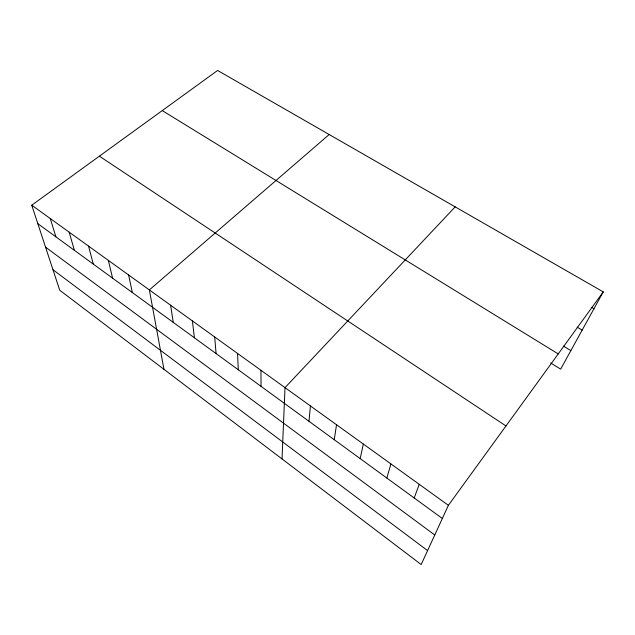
<?xml version="1.0" encoding="UTF-8"?>
<svg xmlns="http://www.w3.org/2000/svg" width="635" height="635" viewBox="0 0 635 635"><rect width="100%" height="100%" fill="white"/><g stroke="black" fill="none" stroke-linecap="round" stroke-linejoin="round"><path stroke-width="0.95" d="M282.019 458.922L285.012 387.636L455.184 206.867M308.983 421.291L310.428 405.94M334.256 439.714L336.526 424.736M360.196 458.621L363.339 444.055M386.842 478.044L390.906 463.907M414.211 497.991L419.243 484.322M603.25 291.886L448.389 505.317L421.18 564.539L59.706 290.203L31.75 205.2L217.607 70.461L603.25 291.886L560.642 369.141L550.664 362.95M329.184 134.525L149.368 289.925L163.965 369.332M591.423 307.253L593.955 308.737M577.144 327.112L582.168 330.113M563.372 346.027L570.865 350.599M162.25 110.585L558.236 353.925M99.377 156.178L505.976 425.95M31.75 205.2L448.389 505.317M37.822 223.671L442.333 518.485M45.545 247.15L434.753 534.987M52.975 269.724L427.585 550.593M50.252 218.527L55.904 236.847M69.175 232.164L74.382 250.309M88.535 246.102L93.274 264.081M108.339 260.374L112.585 278.162M128.611 274.971L132.35 292.56M170.617 305.229L173.244 322.366M192.381 320.905L194.413 337.796M214.686 336.971L216.09 353.592M237.546 353.441L238.3 369.776M260.977 370.324L261.041 386.358"/></g></svg>
